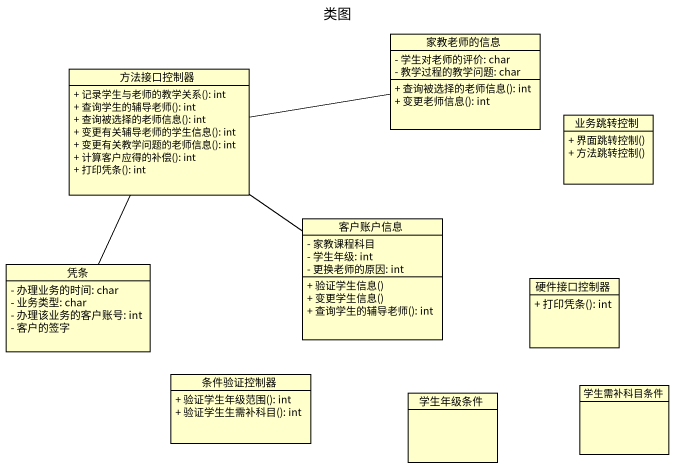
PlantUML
@startuml
title 类图
hide circle
hide empty members
skinparam classAttributeIconSize 0
class 家教老师的信息 {
  - 学生对老师的评价: char
  - 教学过程的教学问题: char
  + 查询被选择的老师信息(): int
  + 变更老师信息(): int
}
class 方法接口控制器 {
  + 记录学生与老师的教学关系(): int
  + 查询学生的辅导老师(): int
  + 查询被选择的老师信息(): int
  + 变更有关辅导老师的学生信息(): int
  + 变更有关教学问题的老师信息(): int
  + 计算客户应得的补偿(): int
  + 打印凭条(): int
}
class 业务跳转控制 {
  + 界面跳转控制()
  + 方法跳转控制()
}
class 客户账户信息 {
  - 家教课程科目
  - 学生年级: int
  - 更换老师的原因: int
  + 验证学生信息()
  + 变更学生信息()
  + 查询学生的辅导老师(): int
}
class 凭条 {
  - 办理业务的时间: char
  - 业务类型: char
  - 办理该业务的客户账号: int
  - 客户的签字
}
class 硬件接口控制器 {
  + 打印凭条(): int
}
class 条件验证控制器 {
  + 验证学生年级范围(): int
  + 验证学生生需补科目(): int
}
class 学生年级条件
class 学生需补科目条件
方法接口控制器 -right- 家教老师的信息
方法接口控制器 -- 客户账户信息
方法接口控制器 -- 凭条
@enduml
